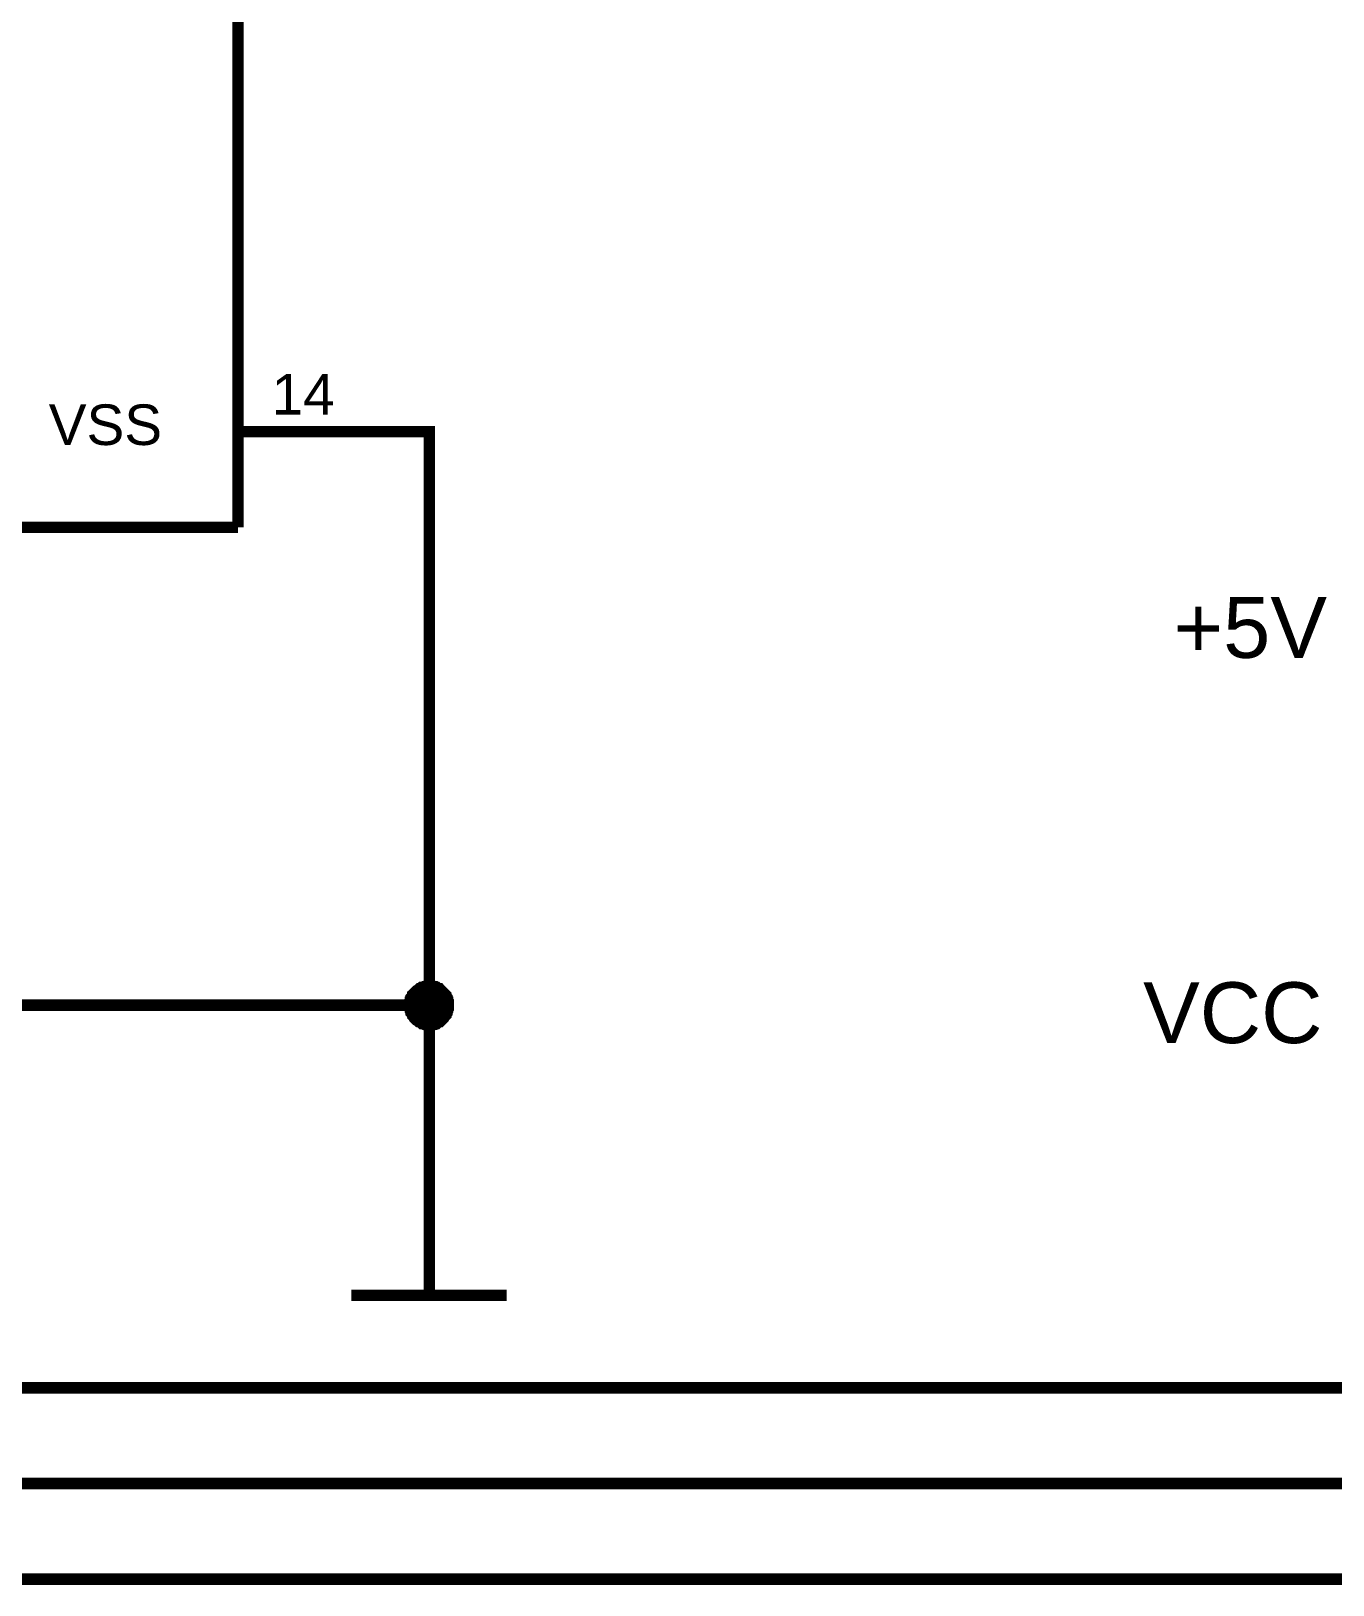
# Model space of a CAD drawing. Header units: millimetres. Extents: x -2024 to 917, y -725 to 13.
# Drawn here: x -1482.03 to -1448.01, y -344.32 to -303.71 of the extents above; entities that cross this region are included whole.
import ezdxf

# ---------------------------------------------------------------- set-up
doc = ezdxf.new("R2010")
doc.units = ezdxf.units.MM
doc.styles.get("Standard").update_dxf_attribs({"font": 'arial.ttf'})

msp = doc.modelspace()

# ---------------------------------------------------------------- linework, layer by layer
at = {"color": 7}
for points, const_width in [([(-1476.621, -275.413), (-1476.621, -316.678)], 0.3), ([(-1476.621, -314.178), (-1474.121, -314.178)], 0.3), ([(-1474.121, -314.178), (-1471.622, -314.178), (-1471.622, -329.164), (-1471.622, -331.664)], 0.3), ([(-1476.621, -316.678), (-1494.115, -316.678)], 0.3), ([(-1472.135, -329.164), (-1472.135, -329.13), (-1472.135, -329.114), (-1472.135, -329.081), (-1472.119, -329.064), (-1472.119, -329.031), (-1472.119, -329.015), (-1472.102, -328.998), (-1472.102, -328.965), (-1472.086, -328.948), (-1472.069, -328.932), (-1472.053, -328.899), (-1472.053, -328.882), (-1472.036, -328.866), (-1472.019, -328.849), (-1472.003, -328.832), (-1471.986, -328.816), (-1471.97, -328.799), (-1471.953, -328.783), (-1471.92, -328.766), (-1471.904, -328.75), (-1471.887, -328.733), (-1471.87, -328.733), (-1471.837, -328.716), (-1471.821, -328.7), (-1471.804, -328.7), (-1471.771, -328.683), (-1471.755, -328.683), (-1471.721, -328.683), (-1471.705, -328.667), (-1471.672, -328.667), (-1471.655, -328.667), (-1471.622, -328.667)], 0.3), ([(-1472.135, -329.164), (-1472.135, -329.13), (-1472.135, -329.114), (-1472.135, -329.081), (-1472.119, -329.064), (-1472.119, -329.031), (-1472.119, -329.015), (-1472.102, -328.998), (-1472.102, -328.965), (-1472.086, -328.948), (-1472.069, -328.932), (-1472.053, -328.899), (-1472.053, -328.882), (-1472.036, -328.866), (-1472.019, -328.849), (-1472.003, -328.832), (-1471.986, -328.816), (-1471.97, -328.799), (-1471.953, -328.783), (-1471.92, -328.766), (-1471.904, -328.75), (-1471.887, -328.733), (-1471.87, -328.733), (-1471.837, -328.716), (-1471.821, -328.7), (-1471.804, -328.7), (-1471.771, -328.683), (-1471.755, -328.683), (-1471.721, -328.683), (-1471.705, -328.667), (-1471.672, -328.667), (-1471.655, -328.667), (-1471.622, -328.667)], 0.3), ([(-1472.135, -329.164), (-1472.135, -329.13), (-1472.135, -329.114), (-1472.135, -329.081), (-1472.119, -329.064), (-1472.119, -329.031), (-1472.119, -329.015), (-1472.102, -328.998), (-1472.102, -328.965), (-1472.086, -328.948), (-1472.069, -328.932), (-1472.053, -328.899), (-1472.053, -328.882), (-1472.036, -328.866), (-1472.019, -328.849), (-1472.003, -328.832), (-1471.986, -328.816), (-1471.97, -328.799), (-1471.953, -328.783), (-1471.92, -328.766), (-1471.904, -328.75), (-1471.887, -328.733), (-1471.87, -328.733), (-1471.837, -328.716), (-1471.821, -328.7), (-1471.804, -328.7), (-1471.771, -328.683), (-1471.755, -328.683), (-1471.721, -328.683), (-1471.705, -328.667), (-1471.672, -328.667), (-1471.655, -328.667), (-1471.622, -328.667)], 0.3), ([(-1472.135, -329.164), (-1472.135, -329.13), (-1472.135, -329.114), (-1472.135, -329.081), (-1472.119, -329.064), (-1472.119, -329.031), (-1472.119, -329.015), (-1472.102, -328.998), (-1472.102, -328.965), (-1472.086, -328.948), (-1472.069, -328.932), (-1472.053, -328.899), (-1472.053, -328.882), (-1472.036, -328.866), (-1472.019, -328.849), (-1472.003, -328.832), (-1471.986, -328.816), (-1471.97, -328.799), (-1471.953, -328.783), (-1471.92, -328.766), (-1471.904, -328.75), (-1471.887, -328.733), (-1471.87, -328.733), (-1471.837, -328.716), (-1471.821, -328.7), (-1471.804, -328.7), (-1471.771, -328.683), (-1471.755, -328.683), (-1471.721, -328.683), (-1471.705, -328.667), (-1471.672, -328.667), (-1471.655, -328.667), (-1471.622, -328.667)], 0.3), ([(-1472.135, -329.164), (-1472.135, -329.13), (-1472.135, -329.114), (-1472.135, -329.081), (-1472.119, -329.064), (-1472.119, -329.031), (-1472.119, -329.015), (-1472.102, -328.998), (-1472.102, -328.965), (-1472.086, -328.948), (-1472.069, -328.932), (-1472.053, -328.899), (-1472.053, -328.882), (-1472.036, -328.866), (-1472.019, -328.849), (-1472.003, -328.832), (-1471.986, -328.816), (-1471.97, -328.799), (-1471.953, -328.783), (-1471.92, -328.766), (-1471.904, -328.75), (-1471.887, -328.733), (-1471.87, -328.733), (-1471.837, -328.716), (-1471.821, -328.7), (-1471.804, -328.7), (-1471.771, -328.683), (-1471.755, -328.683), (-1471.721, -328.683), (-1471.705, -328.667), (-1471.672, -328.667), (-1471.655, -328.667), (-1471.622, -328.667)], 0.0991), ([(-1472.135, -329.164), (-1472.135, -329.13), (-1472.135, -329.114), (-1472.135, -329.081), (-1472.119, -329.064), (-1472.119, -329.031), (-1472.119, -329.015), (-1472.102, -328.998), (-1472.102, -328.965), (-1472.086, -328.948), (-1472.069, -328.932), (-1472.053, -328.899), (-1472.053, -328.882), (-1472.036, -328.866), (-1472.019, -328.849), (-1472.003, -328.832), (-1471.986, -328.816), (-1471.97, -328.799), (-1471.953, -328.783), (-1471.92, -328.766), (-1471.904, -328.75), (-1471.887, -328.733), (-1471.87, -328.733), (-1471.837, -328.716), (-1471.821, -328.7), (-1471.804, -328.7), (-1471.771, -328.683), (-1471.755, -328.683), (-1471.721, -328.683), (-1471.705, -328.667), (-1471.672, -328.667), (-1471.655, -328.667), (-1471.622, -328.667)], 0.0991), ([(-1472.135, -329.164), (-1472.135, -329.13), (-1472.135, -329.114), (-1472.135, -329.081), (-1472.119, -329.064), (-1472.119, -329.031), (-1472.119, -329.015), (-1472.102, -328.998), (-1472.102, -328.965), (-1472.086, -328.948), (-1472.069, -328.932), (-1472.053, -328.899), (-1472.053, -328.882), (-1472.036, -328.866), (-1472.019, -328.849), (-1472.003, -328.832), (-1471.986, -328.816), (-1471.97, -328.799), (-1471.953, -328.783), (-1471.92, -328.766), (-1471.904, -328.75), (-1471.887, -328.733), (-1471.87, -328.733), (-1471.837, -328.716), (-1471.821, -328.7), (-1471.804, -328.7), (-1471.771, -328.683), (-1471.755, -328.683), (-1471.721, -328.683), (-1471.705, -328.667), (-1471.672, -328.667), (-1471.655, -328.667), (-1471.622, -328.667)], 0.0991), ([(-1472.135, -329.164), (-1472.135, -329.13), (-1472.135, -329.114), (-1472.135, -329.081), (-1472.119, -329.064), (-1472.119, -329.031), (-1472.119, -329.015), (-1472.102, -328.998), (-1472.102, -328.965), (-1472.086, -328.948), (-1472.069, -328.932), (-1472.053, -328.899), (-1472.053, -328.882), (-1472.036, -328.866), (-1472.019, -328.849), (-1472.003, -328.832), (-1471.986, -328.816), (-1471.97, -328.799), (-1471.953, -328.783), (-1471.92, -328.766), (-1471.904, -328.75), (-1471.887, -328.733), (-1471.87, -328.733), (-1471.837, -328.716), (-1471.821, -328.7), (-1471.804, -328.7), (-1471.771, -328.683), (-1471.755, -328.683), (-1471.721, -328.683), (-1471.705, -328.667), (-1471.672, -328.667), (-1471.655, -328.667), (-1471.622, -328.667)], 0.0991), ([(-1471.622, -328.667), (-1471.622, -328.667)], 0.3), ([(-1471.622, -328.667), (-1471.589, -328.667), (-1471.573, -328.667), (-1471.539, -328.667), (-1471.523, -328.683), (-1471.49, -328.683), (-1471.473, -328.683), (-1471.457, -328.7), (-1471.424, -328.7), (-1471.407, -328.716), (-1471.39, -328.733), (-1471.357, -328.733), (-1471.341, -328.75), (-1471.324, -328.766), (-1471.308, -328.783), (-1471.291, -328.799), (-1471.275, -328.816), (-1471.258, -328.832), (-1471.242, -328.849), (-1471.225, -328.866), (-1471.208, -328.882), (-1471.192, -328.899), (-1471.192, -328.932), (-1471.175, -328.948), (-1471.159, -328.965), (-1471.159, -328.998), (-1471.142, -329.015), (-1471.142, -329.031), (-1471.142, -329.064), (-1471.126, -329.081), (-1471.126, -329.114), (-1471.126, -329.13), (-1471.126, -329.164)], 0.3), ([(-1471.622, -328.667), (-1471.622, -328.667)], 0.3), ([(-1471.622, -328.667), (-1471.589, -328.667), (-1471.573, -328.667), (-1471.539, -328.667), (-1471.523, -328.683), (-1471.49, -328.683), (-1471.473, -328.683), (-1471.457, -328.7), (-1471.424, -328.7), (-1471.407, -328.716), (-1471.39, -328.733), (-1471.357, -328.733), (-1471.341, -328.75), (-1471.324, -328.766), (-1471.308, -328.783), (-1471.291, -328.799), (-1471.275, -328.816), (-1471.258, -328.832), (-1471.242, -328.849), (-1471.225, -328.866), (-1471.208, -328.882), (-1471.192, -328.899), (-1471.192, -328.932), (-1471.175, -328.948), (-1471.159, -328.965), (-1471.159, -328.998), (-1471.142, -329.015), (-1471.142, -329.031), (-1471.142, -329.064), (-1471.126, -329.081), (-1471.126, -329.114), (-1471.126, -329.13), (-1471.126, -329.164)], 0.3), ([(-1471.622, -328.667), (-1471.622, -328.667)], 0.3), ([(-1471.622, -328.667), (-1471.589, -328.667), (-1471.573, -328.667), (-1471.539, -328.667), (-1471.523, -328.683), (-1471.49, -328.683), (-1471.473, -328.683), (-1471.457, -328.7), (-1471.424, -328.7), (-1471.407, -328.716), (-1471.39, -328.733), (-1471.357, -328.733), (-1471.341, -328.75), (-1471.324, -328.766), (-1471.308, -328.783), (-1471.291, -328.799), (-1471.275, -328.816), (-1471.258, -328.832), (-1471.242, -328.849), (-1471.225, -328.866), (-1471.208, -328.882), (-1471.192, -328.899), (-1471.192, -328.932), (-1471.175, -328.948), (-1471.159, -328.965), (-1471.159, -328.998), (-1471.142, -329.015), (-1471.142, -329.031), (-1471.142, -329.064), (-1471.126, -329.081), (-1471.126, -329.114), (-1471.126, -329.13), (-1471.126, -329.164)], 0.3), ([(-1471.622, -328.667), (-1471.622, -328.667)], 0.3), ([(-1471.622, -328.667), (-1471.589, -328.667), (-1471.573, -328.667), (-1471.539, -328.667), (-1471.523, -328.683), (-1471.49, -328.683), (-1471.473, -328.683), (-1471.457, -328.7), (-1471.424, -328.7), (-1471.407, -328.716), (-1471.39, -328.733), (-1471.357, -328.733), (-1471.341, -328.75), (-1471.324, -328.766), (-1471.308, -328.783), (-1471.291, -328.799), (-1471.275, -328.816), (-1471.258, -328.832), (-1471.242, -328.849), (-1471.225, -328.866), (-1471.208, -328.882), (-1471.192, -328.899), (-1471.192, -328.932), (-1471.175, -328.948), (-1471.159, -328.965), (-1471.159, -328.998), (-1471.142, -329.015), (-1471.142, -329.031), (-1471.142, -329.064), (-1471.126, -329.081), (-1471.126, -329.114), (-1471.126, -329.13), (-1471.126, -329.164)], 0.3), ([(-1471.622, -328.667), (-1471.622, -328.667)], 0.0991), ([(-1471.622, -328.667), (-1471.589, -328.667), (-1471.573, -328.667), (-1471.539, -328.667), (-1471.523, -328.683), (-1471.49, -328.683), (-1471.473, -328.683), (-1471.457, -328.7), (-1471.424, -328.7), (-1471.407, -328.716), (-1471.39, -328.733), (-1471.357, -328.733), (-1471.341, -328.75), (-1471.324, -328.766), (-1471.308, -328.783), (-1471.291, -328.799), (-1471.275, -328.816), (-1471.258, -328.832), (-1471.242, -328.849), (-1471.225, -328.866), (-1471.208, -328.882), (-1471.192, -328.899), (-1471.192, -328.932), (-1471.175, -328.948), (-1471.159, -328.965), (-1471.159, -328.998), (-1471.142, -329.015), (-1471.142, -329.031), (-1471.142, -329.064), (-1471.126, -329.081), (-1471.126, -329.114), (-1471.126, -329.13), (-1471.126, -329.164)], 0.0991), ([(-1471.622, -328.667), (-1471.622, -328.667)], 0.0991), ([(-1471.622, -328.667), (-1471.589, -328.667), (-1471.573, -328.667), (-1471.539, -328.667), (-1471.523, -328.683), (-1471.49, -328.683), (-1471.473, -328.683), (-1471.457, -328.7), (-1471.424, -328.7), (-1471.407, -328.716), (-1471.39, -328.733), (-1471.357, -328.733), (-1471.341, -328.75), (-1471.324, -328.766), (-1471.308, -328.783), (-1471.291, -328.799), (-1471.275, -328.816), (-1471.258, -328.832), (-1471.242, -328.849), (-1471.225, -328.866), (-1471.208, -328.882), (-1471.192, -328.899), (-1471.192, -328.932), (-1471.175, -328.948), (-1471.159, -328.965), (-1471.159, -328.998), (-1471.142, -329.015), (-1471.142, -329.031), (-1471.142, -329.064), (-1471.126, -329.081), (-1471.126, -329.114), (-1471.126, -329.13), (-1471.126, -329.164)], 0.0991), ([(-1471.622, -328.667), (-1471.622, -328.667)], 0.0991), ([(-1471.622, -328.667), (-1471.589, -328.667), (-1471.573, -328.667), (-1471.539, -328.667), (-1471.523, -328.683), (-1471.49, -328.683), (-1471.473, -328.683), (-1471.457, -328.7), (-1471.424, -328.7), (-1471.407, -328.716), (-1471.39, -328.733), (-1471.357, -328.733), (-1471.341, -328.75), (-1471.324, -328.766), (-1471.308, -328.783), (-1471.291, -328.799), (-1471.275, -328.816), (-1471.258, -328.832), (-1471.242, -328.849), (-1471.225, -328.866), (-1471.208, -328.882), (-1471.192, -328.899), (-1471.192, -328.932), (-1471.175, -328.948), (-1471.159, -328.965), (-1471.159, -328.998), (-1471.142, -329.015), (-1471.142, -329.031), (-1471.142, -329.064), (-1471.126, -329.081), (-1471.126, -329.114), (-1471.126, -329.13), (-1471.126, -329.164)], 0.0991), ([(-1471.622, -328.667), (-1471.622, -328.667)], 0.0991), ([(-1471.622, -328.667), (-1471.589, -328.667), (-1471.573, -328.667), (-1471.539, -328.667), (-1471.523, -328.683), (-1471.49, -328.683), (-1471.473, -328.683), (-1471.457, -328.7), (-1471.424, -328.7), (-1471.407, -328.716), (-1471.39, -328.733), (-1471.357, -328.733), (-1471.341, -328.75), (-1471.324, -328.766), (-1471.308, -328.783), (-1471.291, -328.799), (-1471.275, -328.816), (-1471.258, -328.832), (-1471.242, -328.849), (-1471.225, -328.866), (-1471.208, -328.882), (-1471.192, -328.899), (-1471.192, -328.932), (-1471.175, -328.948), (-1471.159, -328.965), (-1471.159, -328.998), (-1471.142, -329.015), (-1471.142, -329.031), (-1471.142, -329.064), (-1471.126, -329.081), (-1471.126, -329.114), (-1471.126, -329.13), (-1471.126, -329.164)], 0.0991), ([(-1484.615, -329.164), (-1481.619, -329.164)], 0.3), ([(-1471.622, -329.164), (-1481.619, -329.164)], 0.3), ([(-1471.622, -329.677), (-1471.655, -329.677), (-1471.672, -329.677), (-1471.705, -329.677), (-1471.721, -329.66), (-1471.755, -329.66), (-1471.771, -329.66), (-1471.804, -329.644), (-1471.821, -329.644), (-1471.837, -329.627), (-1471.87, -329.611), (-1471.887, -329.594), (-1471.904, -329.594), (-1471.92, -329.578), (-1471.953, -329.561), (-1471.97, -329.544), (-1471.986, -329.528), (-1472.003, -329.511), (-1472.019, -329.495), (-1472.036, -329.462), (-1472.053, -329.445), (-1472.053, -329.429), (-1472.069, -329.412), (-1472.086, -329.379), (-1472.102, -329.362), (-1472.102, -329.346), (-1472.119, -329.313), (-1472.119, -329.296), (-1472.119, -329.263), (-1472.135, -329.246), (-1472.135, -329.213), (-1472.135, -329.197), (-1472.135, -329.164)], 0.3), ([(-1472.135, -329.164), (-1472.135, -329.164)], 0.3), ([(-1471.622, -329.677), (-1471.655, -329.677), (-1471.672, -329.677), (-1471.705, -329.677), (-1471.721, -329.66), (-1471.755, -329.66), (-1471.771, -329.66), (-1471.804, -329.644), (-1471.821, -329.644), (-1471.837, -329.627), (-1471.87, -329.611), (-1471.887, -329.594), (-1471.904, -329.594), (-1471.92, -329.578), (-1471.953, -329.561), (-1471.97, -329.544), (-1471.986, -329.528), (-1472.003, -329.511), (-1472.019, -329.495), (-1472.036, -329.462), (-1472.053, -329.445), (-1472.053, -329.429), (-1472.069, -329.412), (-1472.086, -329.379), (-1472.102, -329.362), (-1472.102, -329.346), (-1472.119, -329.313), (-1472.119, -329.296), (-1472.119, -329.263), (-1472.135, -329.246), (-1472.135, -329.213), (-1472.135, -329.197), (-1472.135, -329.164)], 0.3), ([(-1472.135, -329.164), (-1472.135, -329.164)], 0.3), ([(-1471.622, -329.677), (-1471.655, -329.677), (-1471.672, -329.677), (-1471.705, -329.677), (-1471.721, -329.66), (-1471.755, -329.66), (-1471.771, -329.66), (-1471.804, -329.644), (-1471.821, -329.644), (-1471.837, -329.627), (-1471.87, -329.611), (-1471.887, -329.594), (-1471.904, -329.594), (-1471.92, -329.578), (-1471.953, -329.561), (-1471.97, -329.544), (-1471.986, -329.528), (-1472.003, -329.511), (-1472.019, -329.495), (-1472.036, -329.462), (-1472.053, -329.445), (-1472.053, -329.429), (-1472.069, -329.412), (-1472.086, -329.379), (-1472.102, -329.362), (-1472.102, -329.346), (-1472.119, -329.313), (-1472.119, -329.296), (-1472.119, -329.263), (-1472.135, -329.246), (-1472.135, -329.213), (-1472.135, -329.197), (-1472.135, -329.164)], 0.3), ([(-1472.135, -329.164), (-1472.135, -329.164)], 0.3), ([(-1471.622, -329.677), (-1471.655, -329.677), (-1471.672, -329.677), (-1471.705, -329.677), (-1471.721, -329.66), (-1471.755, -329.66), (-1471.771, -329.66), (-1471.804, -329.644), (-1471.821, -329.644), (-1471.837, -329.627), (-1471.87, -329.611), (-1471.887, -329.594), (-1471.904, -329.594), (-1471.92, -329.578), (-1471.953, -329.561), (-1471.97, -329.544), (-1471.986, -329.528), (-1472.003, -329.511), (-1472.019, -329.495), (-1472.036, -329.462), (-1472.053, -329.445), (-1472.053, -329.429), (-1472.069, -329.412), (-1472.086, -329.379), (-1472.102, -329.362), (-1472.102, -329.346), (-1472.119, -329.313), (-1472.119, -329.296), (-1472.119, -329.263), (-1472.135, -329.246), (-1472.135, -329.213), (-1472.135, -329.197), (-1472.135, -329.164)], 0.3), ([(-1472.135, -329.164), (-1472.135, -329.164)], 0.3), ([(-1471.622, -329.677), (-1471.655, -329.677), (-1471.672, -329.677), (-1471.705, -329.677), (-1471.721, -329.66), (-1471.755, -329.66), (-1471.771, -329.66), (-1471.804, -329.644), (-1471.821, -329.644), (-1471.837, -329.627), (-1471.87, -329.611), (-1471.887, -329.594), (-1471.904, -329.594), (-1471.92, -329.578), (-1471.953, -329.561), (-1471.97, -329.544), (-1471.986, -329.528), (-1472.003, -329.511), (-1472.019, -329.495), (-1472.036, -329.462), (-1472.053, -329.445), (-1472.053, -329.429), (-1472.069, -329.412), (-1472.086, -329.379), (-1472.102, -329.362), (-1472.102, -329.346), (-1472.119, -329.313), (-1472.119, -329.296), (-1472.119, -329.263), (-1472.135, -329.246), (-1472.135, -329.213), (-1472.135, -329.197), (-1472.135, -329.164)], 0.0991), ([(-1472.135, -329.164), (-1472.135, -329.164)], 0.0991), ([(-1471.622, -329.677), (-1471.655, -329.677), (-1471.672, -329.677), (-1471.705, -329.677), (-1471.721, -329.66), (-1471.755, -329.66), (-1471.771, -329.66), (-1471.804, -329.644), (-1471.821, -329.644), (-1471.837, -329.627), (-1471.87, -329.611), (-1471.887, -329.594), (-1471.904, -329.594), (-1471.92, -329.578), (-1471.953, -329.561), (-1471.97, -329.544), (-1471.986, -329.528), (-1472.003, -329.511), (-1472.019, -329.495), (-1472.036, -329.462), (-1472.053, -329.445), (-1472.053, -329.429), (-1472.069, -329.412), (-1472.086, -329.379), (-1472.102, -329.362), (-1472.102, -329.346), (-1472.119, -329.313), (-1472.119, -329.296), (-1472.119, -329.263), (-1472.135, -329.246), (-1472.135, -329.213), (-1472.135, -329.197), (-1472.135, -329.164)], 0.0991), ([(-1472.135, -329.164), (-1472.135, -329.164)], 0.0991), ([(-1471.622, -329.677), (-1471.655, -329.677), (-1471.672, -329.677), (-1471.705, -329.677), (-1471.721, -329.66), (-1471.755, -329.66), (-1471.771, -329.66), (-1471.804, -329.644), (-1471.821, -329.644), (-1471.837, -329.627), (-1471.87, -329.611), (-1471.887, -329.594), (-1471.904, -329.594), (-1471.92, -329.578), (-1471.953, -329.561), (-1471.97, -329.544), (-1471.986, -329.528), (-1472.003, -329.511), (-1472.019, -329.495), (-1472.036, -329.462), (-1472.053, -329.445), (-1472.053, -329.429), (-1472.069, -329.412), (-1472.086, -329.379), (-1472.102, -329.362), (-1472.102, -329.346), (-1472.119, -329.313), (-1472.119, -329.296), (-1472.119, -329.263), (-1472.135, -329.246), (-1472.135, -329.213), (-1472.135, -329.197), (-1472.135, -329.164)], 0.0991), ([(-1472.135, -329.164), (-1472.135, -329.164)], 0.0991), ([(-1471.622, -329.677), (-1471.655, -329.677), (-1471.672, -329.677), (-1471.705, -329.677), (-1471.721, -329.66), (-1471.755, -329.66), (-1471.771, -329.66), (-1471.804, -329.644), (-1471.821, -329.644), (-1471.837, -329.627), (-1471.87, -329.611), (-1471.887, -329.594), (-1471.904, -329.594), (-1471.92, -329.578), (-1471.953, -329.561), (-1471.97, -329.544), (-1471.986, -329.528), (-1472.003, -329.511), (-1472.019, -329.495), (-1472.036, -329.462), (-1472.053, -329.445), (-1472.053, -329.429), (-1472.069, -329.412), (-1472.086, -329.379), (-1472.102, -329.362), (-1472.102, -329.346), (-1472.119, -329.313), (-1472.119, -329.296), (-1472.119, -329.263), (-1472.135, -329.246), (-1472.135, -329.213), (-1472.135, -329.197), (-1472.135, -329.164)], 0.0991), ([(-1472.135, -329.164), (-1472.135, -329.164)], 0.0991), ([(-1471.126, -329.164), (-1471.126, -329.197), (-1471.126, -329.213), (-1471.126, -329.246), (-1471.142, -329.263), (-1471.142, -329.296), (-1471.142, -329.313), (-1471.159, -329.346), (-1471.159, -329.362), (-1471.175, -329.379), (-1471.192, -329.412), (-1471.192, -329.429), (-1471.208, -329.445), (-1471.225, -329.462), (-1471.242, -329.495), (-1471.258, -329.511), (-1471.275, -329.528), (-1471.291, -329.544), (-1471.308, -329.561), (-1471.324, -329.578), (-1471.341, -329.594), (-1471.357, -329.594), (-1471.39, -329.611), (-1471.407, -329.627), (-1471.424, -329.644), (-1471.457, -329.644), (-1471.473, -329.66), (-1471.49, -329.66), (-1471.523, -329.66), (-1471.539, -329.677), (-1471.573, -329.677), (-1471.589, -329.677), (-1471.622, -329.677)], 0.3), ([(-1471.126, -329.164), (-1471.126, -329.197), (-1471.126, -329.213), (-1471.126, -329.246), (-1471.142, -329.263), (-1471.142, -329.296), (-1471.142, -329.313), (-1471.159, -329.346), (-1471.159, -329.362), (-1471.175, -329.379), (-1471.192, -329.412), (-1471.192, -329.429), (-1471.208, -329.445), (-1471.225, -329.462), (-1471.242, -329.495), (-1471.258, -329.511), (-1471.275, -329.528), (-1471.291, -329.544), (-1471.308, -329.561), (-1471.324, -329.578), (-1471.341, -329.594), (-1471.357, -329.594), (-1471.39, -329.611), (-1471.407, -329.627), (-1471.424, -329.644), (-1471.457, -329.644), (-1471.473, -329.66), (-1471.49, -329.66), (-1471.523, -329.66), (-1471.539, -329.677), (-1471.573, -329.677), (-1471.589, -329.677), (-1471.622, -329.677)], 0.3), ([(-1471.126, -329.164), (-1471.126, -329.197), (-1471.126, -329.213), (-1471.126, -329.246), (-1471.142, -329.263), (-1471.142, -329.296), (-1471.142, -329.313), (-1471.159, -329.346), (-1471.159, -329.362), (-1471.175, -329.379), (-1471.192, -329.412), (-1471.192, -329.429), (-1471.208, -329.445), (-1471.225, -329.462), (-1471.242, -329.495), (-1471.258, -329.511), (-1471.275, -329.528), (-1471.291, -329.544), (-1471.308, -329.561), (-1471.324, -329.578), (-1471.341, -329.594), (-1471.357, -329.594), (-1471.39, -329.611), (-1471.407, -329.627), (-1471.424, -329.644), (-1471.457, -329.644), (-1471.473, -329.66), (-1471.49, -329.66), (-1471.523, -329.66), (-1471.539, -329.677), (-1471.573, -329.677), (-1471.589, -329.677), (-1471.622, -329.677)], 0.3), ([(-1471.126, -329.164), (-1471.126, -329.197), (-1471.126, -329.213), (-1471.126, -329.246), (-1471.142, -329.263), (-1471.142, -329.296), (-1471.142, -329.313), (-1471.159, -329.346), (-1471.159, -329.362), (-1471.175, -329.379), (-1471.192, -329.412), (-1471.192, -329.429), (-1471.208, -329.445), (-1471.225, -329.462), (-1471.242, -329.495), (-1471.258, -329.511), (-1471.275, -329.528), (-1471.291, -329.544), (-1471.308, -329.561), (-1471.324, -329.578), (-1471.341, -329.594), (-1471.357, -329.594), (-1471.39, -329.611), (-1471.407, -329.627), (-1471.424, -329.644), (-1471.457, -329.644), (-1471.473, -329.66), (-1471.49, -329.66), (-1471.523, -329.66), (-1471.539, -329.677), (-1471.573, -329.677), (-1471.589, -329.677), (-1471.622, -329.677)], 0.3), ([(-1471.126, -329.164), (-1471.126, -329.197), (-1471.126, -329.213), (-1471.126, -329.246), (-1471.142, -329.263), (-1471.142, -329.296), (-1471.142, -329.313), (-1471.159, -329.346), (-1471.159, -329.362), (-1471.175, -329.379), (-1471.192, -329.412), (-1471.192, -329.429), (-1471.208, -329.445), (-1471.225, -329.462), (-1471.242, -329.495), (-1471.258, -329.511), (-1471.275, -329.528), (-1471.291, -329.544), (-1471.308, -329.561), (-1471.324, -329.578), (-1471.341, -329.594), (-1471.357, -329.594), (-1471.39, -329.611), (-1471.407, -329.627), (-1471.424, -329.644), (-1471.457, -329.644), (-1471.473, -329.66), (-1471.49, -329.66), (-1471.523, -329.66), (-1471.539, -329.677), (-1471.573, -329.677), (-1471.589, -329.677), (-1471.622, -329.677)], 0.0991), ([(-1471.126, -329.164), (-1471.126, -329.197), (-1471.126, -329.213), (-1471.126, -329.246), (-1471.142, -329.263), (-1471.142, -329.296), (-1471.142, -329.313), (-1471.159, -329.346), (-1471.159, -329.362), (-1471.175, -329.379), (-1471.192, -329.412), (-1471.192, -329.429), (-1471.208, -329.445), (-1471.225, -329.462), (-1471.242, -329.495), (-1471.258, -329.511), (-1471.275, -329.528), (-1471.291, -329.544), (-1471.308, -329.561), (-1471.324, -329.578), (-1471.341, -329.594), (-1471.357, -329.594), (-1471.39, -329.611), (-1471.407, -329.627), (-1471.424, -329.644), (-1471.457, -329.644), (-1471.473, -329.66), (-1471.49, -329.66), (-1471.523, -329.66), (-1471.539, -329.677), (-1471.573, -329.677), (-1471.589, -329.677), (-1471.622, -329.677)], 0.0991), ([(-1471.126, -329.164), (-1471.126, -329.197), (-1471.126, -329.213), (-1471.126, -329.246), (-1471.142, -329.263), (-1471.142, -329.296), (-1471.142, -329.313), (-1471.159, -329.346), (-1471.159, -329.362), (-1471.175, -329.379), (-1471.192, -329.412), (-1471.192, -329.429), (-1471.208, -329.445), (-1471.225, -329.462), (-1471.242, -329.495), (-1471.258, -329.511), (-1471.275, -329.528), (-1471.291, -329.544), (-1471.308, -329.561), (-1471.324, -329.578), (-1471.341, -329.594), (-1471.357, -329.594), (-1471.39, -329.611), (-1471.407, -329.627), (-1471.424, -329.644), (-1471.457, -329.644), (-1471.473, -329.66), (-1471.49, -329.66), (-1471.523, -329.66), (-1471.539, -329.677), (-1471.573, -329.677), (-1471.589, -329.677), (-1471.622, -329.677)], 0.0991), ([(-1471.126, -329.164), (-1471.126, -329.197), (-1471.126, -329.213), (-1471.126, -329.246), (-1471.142, -329.263), (-1471.142, -329.296), (-1471.142, -329.313), (-1471.159, -329.346), (-1471.159, -329.362), (-1471.175, -329.379), (-1471.192, -329.412), (-1471.192, -329.429), (-1471.208, -329.445), (-1471.225, -329.462), (-1471.242, -329.495), (-1471.258, -329.511), (-1471.275, -329.528), (-1471.291, -329.544), (-1471.308, -329.561), (-1471.324, -329.578), (-1471.341, -329.594), (-1471.357, -329.594), (-1471.39, -329.611), (-1471.407, -329.627), (-1471.424, -329.644), (-1471.457, -329.644), (-1471.473, -329.66), (-1471.49, -329.66), (-1471.523, -329.66), (-1471.539, -329.677), (-1471.573, -329.677), (-1471.589, -329.677), (-1471.622, -329.677)], 0.0991), ([(-1471.126, -329.164), (-1471.126, -329.164), (-1471.126, -329.164), (-1471.126, -329.164), (-1471.126, -329.164), (-1471.126, -329.164), (-1471.126, -329.164), (-1471.126, -329.164), (-1471.126, -329.164), (-1471.126, -329.164), (-1471.126, -329.164), (-1471.126, -329.164), (-1471.126, -329.164), (-1471.126, -329.164), (-1471.126, -329.164), (-1471.126, -329.164), (-1471.126, -329.164), (-1471.126, -329.164), (-1471.126, -329.164), (-1471.126, -329.164), (-1471.126, -329.164), (-1471.126, -329.164), (-1471.126, -329.164), (-1471.126, -329.164), (-1471.126, -329.164), (-1471.126, -329.164), (-1471.126, -329.164), (-1471.126, -329.164), (-1471.126, -329.164), (-1471.126, -329.164), (-1471.126, -329.164), (-1471.126, -329.164), (-1471.126, -329.164)], 0.3), ([(-1471.126, -329.164), (-1471.126, -329.164)], 0.3), ([(-1471.126, -329.164), (-1471.126, -329.164), (-1471.126, -329.164), (-1471.126, -329.164), (-1471.126, -329.164), (-1471.126, -329.164), (-1471.126, -329.164), (-1471.126, -329.164), (-1471.126, -329.164), (-1471.126, -329.164), (-1471.126, -329.164), (-1471.126, -329.164), (-1471.126, -329.164), (-1471.126, -329.164), (-1471.126, -329.164), (-1471.126, -329.164), (-1471.126, -329.164), (-1471.126, -329.164), (-1471.126, -329.164), (-1471.126, -329.164), (-1471.126, -329.164), (-1471.126, -329.164), (-1471.126, -329.164), (-1471.126, -329.164), (-1471.126, -329.164), (-1471.126, -329.164), (-1471.126, -329.164), (-1471.126, -329.164), (-1471.126, -329.164), (-1471.126, -329.164), (-1471.126, -329.164), (-1471.126, -329.164), (-1471.126, -329.164)], 0.3), ([(-1471.126, -329.164), (-1471.126, -329.164)], 0.3), ([(-1471.126, -329.164), (-1471.126, -329.164), (-1471.126, -329.164), (-1471.126, -329.164), (-1471.126, -329.164), (-1471.126, -329.164), (-1471.126, -329.164), (-1471.126, -329.164), (-1471.126, -329.164), (-1471.126, -329.164), (-1471.126, -329.164), (-1471.126, -329.164), (-1471.126, -329.164), (-1471.126, -329.164), (-1471.126, -329.164), (-1471.126, -329.164), (-1471.126, -329.164), (-1471.126, -329.164), (-1471.126, -329.164), (-1471.126, -329.164), (-1471.126, -329.164), (-1471.126, -329.164), (-1471.126, -329.164), (-1471.126, -329.164), (-1471.126, -329.164), (-1471.126, -329.164), (-1471.126, -329.164), (-1471.126, -329.164), (-1471.126, -329.164), (-1471.126, -329.164), (-1471.126, -329.164), (-1471.126, -329.164), (-1471.126, -329.164)], 0.3), ([(-1471.126, -329.164), (-1471.126, -329.164)], 0.3), ([(-1471.126, -329.164), (-1471.126, -329.164), (-1471.126, -329.164), (-1471.126, -329.164), (-1471.126, -329.164), (-1471.126, -329.164), (-1471.126, -329.164), (-1471.126, -329.164), (-1471.126, -329.164), (-1471.126, -329.164), (-1471.126, -329.164), (-1471.126, -329.164), (-1471.126, -329.164), (-1471.126, -329.164), (-1471.126, -329.164), (-1471.126, -329.164), (-1471.126, -329.164), (-1471.126, -329.164), (-1471.126, -329.164), (-1471.126, -329.164), (-1471.126, -329.164), (-1471.126, -329.164), (-1471.126, -329.164), (-1471.126, -329.164), (-1471.126, -329.164), (-1471.126, -329.164), (-1471.126, -329.164), (-1471.126, -329.164), (-1471.126, -329.164), (-1471.126, -329.164), (-1471.126, -329.164), (-1471.126, -329.164), (-1471.126, -329.164)], 0.3), ([(-1471.126, -329.164), (-1471.126, -329.164)], 0.3), ([(-1471.126, -329.164), (-1471.126, -329.164), (-1471.126, -329.164), (-1471.126, -329.164), (-1471.126, -329.164), (-1471.126, -329.164), (-1471.126, -329.164), (-1471.126, -329.164), (-1471.126, -329.164), (-1471.126, -329.164), (-1471.126, -329.164), (-1471.126, -329.164), (-1471.126, -329.164), (-1471.126, -329.164), (-1471.126, -329.164), (-1471.126, -329.164), (-1471.126, -329.164), (-1471.126, -329.164), (-1471.126, -329.164), (-1471.126, -329.164), (-1471.126, -329.164), (-1471.126, -329.164), (-1471.126, -329.164), (-1471.126, -329.164), (-1471.126, -329.164), (-1471.126, -329.164), (-1471.126, -329.164), (-1471.126, -329.164), (-1471.126, -329.164), (-1471.126, -329.164), (-1471.126, -329.164), (-1471.126, -329.164), (-1471.126, -329.164)], 0.0991), ([(-1471.126, -329.164), (-1471.126, -329.164)], 0.0991), ([(-1471.126, -329.164), (-1471.126, -329.164), (-1471.126, -329.164), (-1471.126, -329.164), (-1471.126, -329.164), (-1471.126, -329.164), (-1471.126, -329.164), (-1471.126, -329.164), (-1471.126, -329.164), (-1471.126, -329.164), (-1471.126, -329.164), (-1471.126, -329.164), (-1471.126, -329.164), (-1471.126, -329.164), (-1471.126, -329.164), (-1471.126, -329.164), (-1471.126, -329.164), (-1471.126, -329.164), (-1471.126, -329.164), (-1471.126, -329.164), (-1471.126, -329.164), (-1471.126, -329.164), (-1471.126, -329.164), (-1471.126, -329.164), (-1471.126, -329.164), (-1471.126, -329.164), (-1471.126, -329.164), (-1471.126, -329.164), (-1471.126, -329.164), (-1471.126, -329.164), (-1471.126, -329.164), (-1471.126, -329.164), (-1471.126, -329.164)], 0.0991), ([(-1471.126, -329.164), (-1471.126, -329.164)], 0.0991), ([(-1471.126, -329.164), (-1471.126, -329.164), (-1471.126, -329.164), (-1471.126, -329.164), (-1471.126, -329.164), (-1471.126, -329.164), (-1471.126, -329.164), (-1471.126, -329.164), (-1471.126, -329.164), (-1471.126, -329.164), (-1471.126, -329.164), (-1471.126, -329.164), (-1471.126, -329.164), (-1471.126, -329.164), (-1471.126, -329.164), (-1471.126, -329.164), (-1471.126, -329.164), (-1471.126, -329.164), (-1471.126, -329.164), (-1471.126, -329.164), (-1471.126, -329.164), (-1471.126, -329.164), (-1471.126, -329.164), (-1471.126, -329.164), (-1471.126, -329.164), (-1471.126, -329.164), (-1471.126, -329.164), (-1471.126, -329.164), (-1471.126, -329.164), (-1471.126, -329.164), (-1471.126, -329.164), (-1471.126, -329.164), (-1471.126, -329.164)], 0.0991), ([(-1471.126, -329.164), (-1471.126, -329.164)], 0.0991), ([(-1471.126, -329.164), (-1471.126, -329.164), (-1471.126, -329.164), (-1471.126, -329.164), (-1471.126, -329.164), (-1471.126, -329.164), (-1471.126, -329.164), (-1471.126, -329.164), (-1471.126, -329.164), (-1471.126, -329.164), (-1471.126, -329.164), (-1471.126, -329.164), (-1471.126, -329.164), (-1471.126, -329.164), (-1471.126, -329.164), (-1471.126, -329.164), (-1471.126, -329.164), (-1471.126, -329.164), (-1471.126, -329.164), (-1471.126, -329.164), (-1471.126, -329.164), (-1471.126, -329.164), (-1471.126, -329.164), (-1471.126, -329.164), (-1471.126, -329.164), (-1471.126, -329.164), (-1471.126, -329.164), (-1471.126, -329.164), (-1471.126, -329.164), (-1471.126, -329.164), (-1471.126, -329.164), (-1471.126, -329.164), (-1471.126, -329.164)], 0.0991), ([(-1471.126, -329.164), (-1471.126, -329.164)], 0.0991), ([(-1471.622, -331.664), (-1471.622, -336.748)], 0.3), ([(-1473.658, -336.748), (-1469.603, -336.748)], 0.3), ([(-1411.658, -339.165), (-1545.341, -339.165), (-1686.521, -339.165)], 0.3), ([(-1411.658, -341.666), (-1536.602, -341.666), (-1686.521, -341.666)], 0.3), ([(-1411.658, -344.166), (-1554.08, -344.166), (-1686.521, -344.166)], 0.3)]:
    msp.add_lwpolyline(points, dxfattribs=dict(at, const_width=const_width))
at = {"color": 7, "const_width": 0.508}
msp.add_lwpolyline([(-1471.852, -329.162, 1), (-1471.344, -329.162, 1)], format="xyb", close=True, dxfattribs=at)

# ---------------------------------------------------------------- texts
at = {"color": 7}
for s, height, p in [('14', 1.0598, (-1475.743, -313.731)), ('VSS', 1.0598, (-1481.569, -314.526)), ('+5V', 1.5897, (-1452.175, -320.089)), ('VCC', 1.5897, (-1452.969, -330.157))]:
    msp.add_text(s, height=height, dxfattribs=at).set_placement(p)

doc.saveas('drawing.dxf')
